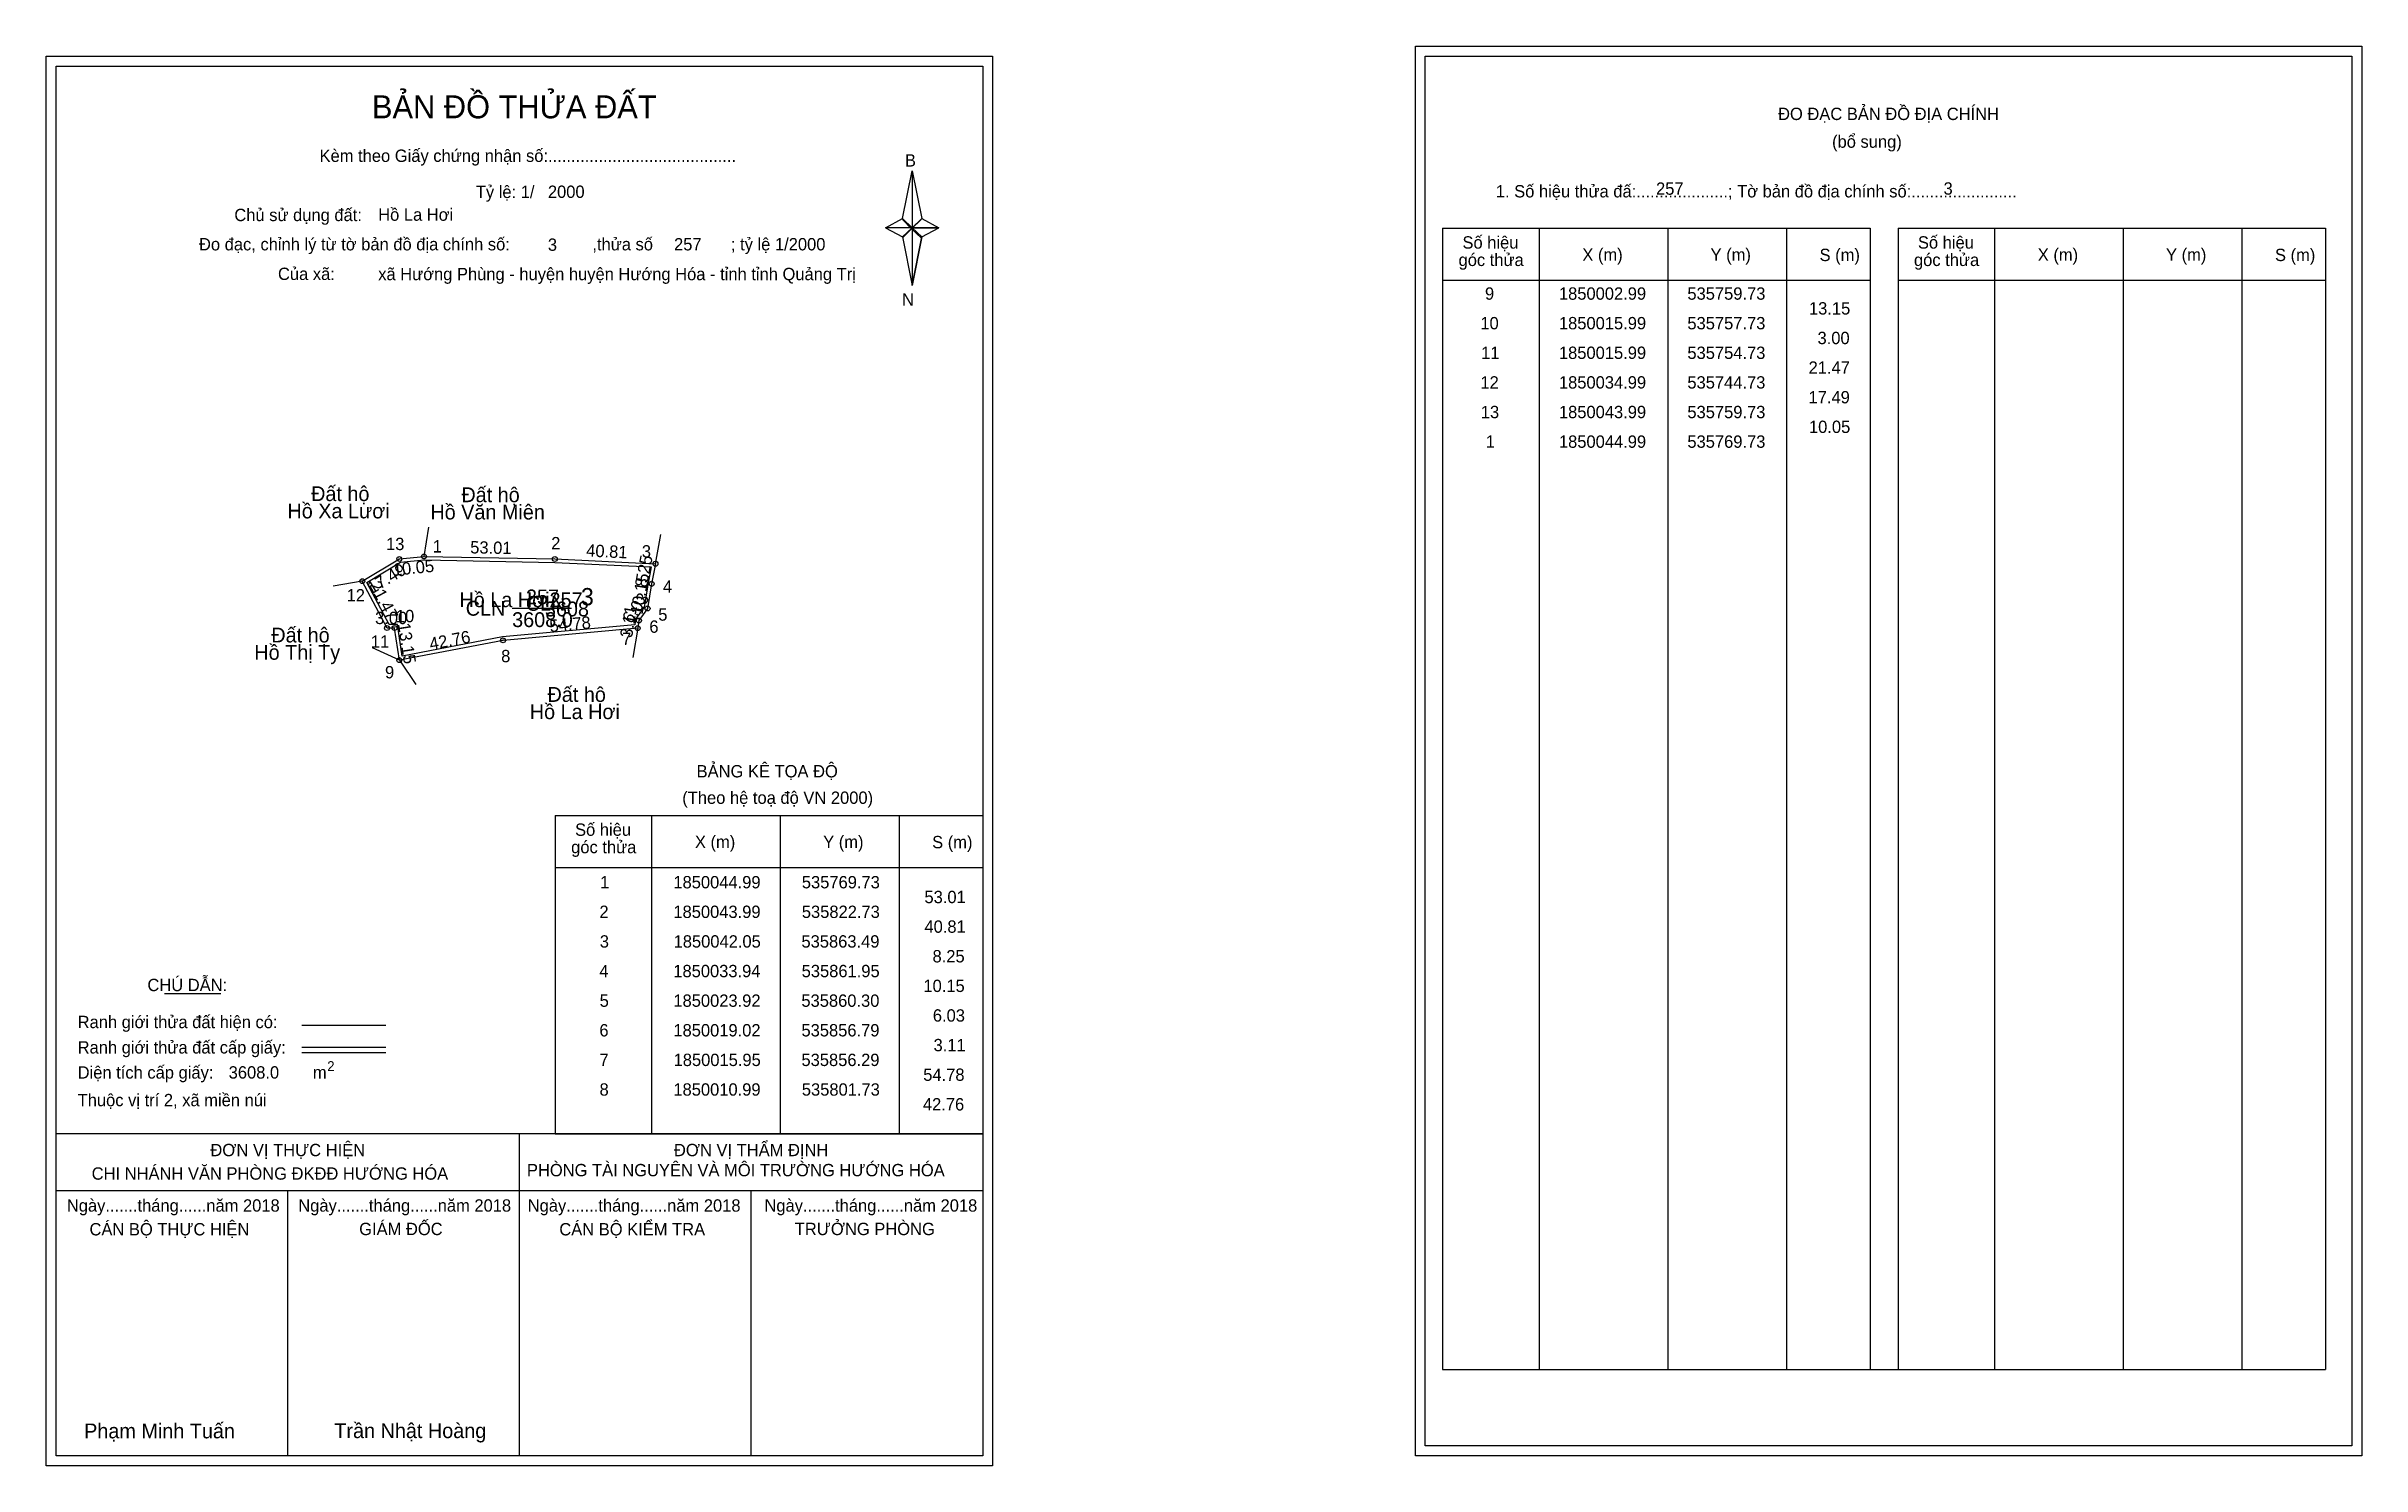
# Model space of a CAD drawing. Extents: x 535617 to 536555, y 1849677 to 1850252.
import ezdxf

# ---------------------------------------------------------------- set-up
doc = ezdxf.new("R2010")
doc.units = 0
for name, color, linetype in [('Level 1', 7, 'Continuous'), ('Level 10', 7, 'Continuous'), ('Level 11', 7, 'Continuous'), ('Level 13', 7, 'Continuous'), ('Level 2', 7, 'Continuous'), ('Level 27', 7, 'Continuous'), ('Level 3', 7, 'Continuous'), ('Level 36', 7, 'Continuous'), ('Level 4', 7, 'Continuous'), ('Level 49', 7, 'Continuous'), ('Level 5', 7, 'Continuous'), ('Level 53', 7, 'Continuous'), ('Level 55', 7, 'Continuous'), ('Level 6', 7, 'Continuous'), ('Level 63', 7, 'Continuous'), ('Level 7', 7, 'Continuous'), ('Level 9', 7, 'Continuous')]:
    doc.layers.add(name, color=color, linetype=linetype)

msp = doc.modelspace()

# ---------------------------------------------------------------- linework, layer by layer
at = {"layer": 'Level 1'}
for p, q in [((535620.7, 1850243.72), (535620.7, 1850243.72)), ((536175.35, 1850247.72), (536175.35, 1850247.72)), ((535963.55, 1850181.95), (535967.48, 1850201.23)), ((535967.48, 1850201.23), (535967.48, 1850178.18)), ((535967.48, 1850201.23), (535971.42, 1850181.95)), ((535956.66, 1850178.18), (535963.55, 1850181.95)), ((535963.55, 1850181.95), (535967.48, 1850178.18)), ((535967.19, 1850177.75), (535963.55, 1850181.51)), ((535967.48, 1850178.18), (535963.55, 1850174.5)), ((535967.19, 1850177.75), (535963.55, 1850174.06)), ((535963.55, 1850174.06), (535967.19, 1850177.75)), ((535963.55, 1850174.5), (535967.48, 1850154.78)), ((535971.12, 1850181.51), (535967.19, 1850177.75)), ((535967.19, 1850177.75), (535971.12, 1850181.51)), ((535971.12, 1850174.06), (535967.19, 1850177.75)), ((535971.42, 1850181.95), (535967.48, 1850178.18)), ((535967.48, 1850178.18), (535967.48, 1850154.78)), ((535967.48, 1850178.18), (535978.3, 1850178.18)), ((535967.48, 1850178.18), (535971.42, 1850174.5)), ((535971.42, 1850174.5), (535967.48, 1850154.78)), ((535971.42, 1850174.5), (535978.3, 1850178.18)), ((536182.41, 1850178.01), (536355.62, 1850178.01)), ((536221.59, 1849715.48), (536221.59, 1850178.01)), ((536273.74, 1849715.48), (536273.74, 1850178.01)), ((536321.68, 1850178.01), (536321.68, 1849715.48)), ((536355.62, 1850178.01), (536355.62, 1849715.48)), ((536366.93, 1850178.01), (536540.13, 1850178.01)), ((536406.11, 1849715.48), (536406.11, 1850178.01)), ((536458.25, 1849715.48), (536458.25, 1850178.01)), ((536506.2, 1850178.01), (536506.2, 1849715.48)), ((536540.13, 1850178.01), (536540.13, 1849715.48)), ((536182.41, 1850156.95), (536355.62, 1850156.95)), ((536366.93, 1850156.95), (536540.13, 1850156.95)), ((535822.89, 1849940.06), (535996.09, 1849940.06)), ((535862.07, 1849811.01), (535862.07, 1849940.06)), ((535914.21, 1849811.01), (535914.21, 1849940.06)), ((535962.16, 1849940.06), (535962.16, 1849811.01)), ((535822.89, 1849919.01), (535996.09, 1849919.01)), ((535664.54, 1849867.85), (535687.34, 1849867.85)), ((535720.27, 1849855.04), (535754.29, 1849855.04)), ((535720.27, 1849846.14), (535754.29, 1849846.14)), ((535720.27, 1849843.95), (535754.29, 1849843.95)), ((535834.36, 1849811.01), (535620.7, 1849811.01)), ((535996.09, 1849811.01), (535786.41, 1849811.01)), ((535808.4, 1849680.57), (535808.4, 1849811.01)), ((535822.89, 1849811.01), (535996.09, 1849811.01)), ((535996.1, 1849787.91), (535620.7, 1849787.91)), ((535714.55, 1849680.57), (535714.55, 1849787.91)), ((535902.25, 1849680.57), (535902.25, 1849787.91)), ((536182.41, 1849715.48), (536540.13, 1849715.48)), ((535996.09, 1849680.57), (535996.09, 1849680.57)), ((536550.75, 1849684.57), (536550.75, 1849684.57))]:
    msp.add_line(p, q, dxfattribs=at)
for points in [[(535963.55, 1850181.95), (535967.48, 1850201.23), (535967.48, 1850178.18)], [(535956.66, 1850178.18), (535963.55, 1850174.5), (535967.48, 1850178.18)], [(535967.48, 1850178.18), (535971.42, 1850181.95), (535978.3, 1850178.18)], [(535967.48, 1850178.18), (535967.48, 1850154.78), (535971.42, 1850174.5)]]:
    msp.add_lwpolyline(points, close=True, dxfattribs=at)
at = {"layer": 'Level 10'}
for points in [[(535856.79, 1850019.02), (535856.29, 1850015.95), (535801.73, 1850010.99), (535759.73, 1850002.99), (535757.73, 1850015.99), (535754.73, 1850015.99), (535744.73, 1850034.99), (535759.73, 1850043.99), (535769.73, 1850044.99), (535822.73, 1850043.99), (535863.49, 1850042.05), (535861.95, 1850033.94), (535860.3, 1850023.92)], [(535855.46, 1850019.57), (535855.08, 1850017.25), (535801.54, 1850012.38), (535760.89, 1850004.64), (535758.93, 1850017.39), (535755.58, 1850017.39), (535746.59, 1850034.47), (535760.18, 1850042.63), (535769.79, 1850043.59), (535822.68, 1850042.59), (535861.81, 1850040.73), (535860.57, 1850034.18), (535858.97, 1850024.47)]]:
    msp.add_lwpolyline(points, close=True, dxfattribs=at)
at = {"layer": 'Level 11'}
for centre in [(535759.73, 1850043.99), (535769.73, 1850044.99), (535822.73, 1850043.99), (535863.49, 1850042.05), (535744.73, 1850034.99), (535861.95, 1850033.94), (535860.3, 1850023.92), (535754.73, 1850015.99), (535757.73, 1850015.99), (535856.29, 1850015.95), (535856.79, 1850019.02), (535856.79, 1850019.02), (535801.73, 1850010.99), (535759.73, 1850002.99)]:
    msp.add_circle(centre, 1, dxfattribs=at)
at = {"layer": 'Level 27'}
for p, q in [((535769.73, 1850044.99), (535771.63, 1850056.84)), ((535863.49, 1850042.05), (535865.71, 1850053.84)), ((535744.73, 1850034.99), (535732.89, 1850033.02)), ((535856.29, 1850015.95), (535854.37, 1850004.1)), ((535759.73, 1850002.99), (535748.79, 1850007.93)), ((535759.73, 1850002.99), (535766.45, 1849993.05))]:
    msp.add_line(p, q, dxfattribs=at)
at = {"layer": 'Level 3'}
for p, q in [((536182.41, 1850178.01), (536182.41, 1849715.48)), ((536366.93, 1850178.01), (536366.93, 1849715.48)), ((535822.89, 1849940.06), (535822.89, 1849811.01))]:
    msp.add_line(p, q, dxfattribs=at)
at = {"layer": 'Level 63'}
for points in [[(536171.35, 1850251.72), (536554.75, 1850251.72), (536554.75, 1849680.57), (536171.35, 1849680.57)], [(535616.7, 1850247.72), (536000.1, 1850247.72), (536000.1, 1849676.57), (535616.7, 1849676.57)], [(535620.7, 1850243.72), (535996.1, 1850243.72), (535996.1, 1849680.57), (535620.7, 1849680.57)], [(536175.35, 1850247.72), (536550.75, 1850247.72), (536550.75, 1849684.57), (536175.35, 1849684.57)]]:
    msp.add_lwpolyline(points, close=True, dxfattribs=at)
at = {"layer": 'Level 9'}
msp.add_line((535805.42, 1850023.99), (535829.5, 1850023.99), dxfattribs=at)

# ---------------------------------------------------------------- texts
at = {"layer": 'Level 1'}
for s, height, p in [('BẢN ĐỒ THỬA ĐẤT', 9.3313, (535748.63, 1850222.53)), ('ĐO ĐẠC BẢN ĐỒ ĐỊA CHÍNH', 5, (536318.3, 1850221.84)), ('(bổ sung)', 5, (536340.18, 1850210.6)), ('Kèm theo Giấy chứng nhận số:.........................................', 5, (535727.4, 1850204.87)), ('B', 5, (535964.57, 1850202.99)), ('1. Số hiệu thửa đấ:....................; Tờ bản đồ địa chính số:.......................', 5, (536203.96, 1850190.48)), ('Chủ sử dụng đất:', 5, (535692.88, 1850180.88)), ('Đo đạc, chỉnh lý từ tờ bản đồ địa chính số:                  ,thửa số                 ; tỷ lệ 1/2000', 5, (535678.56, 1850169.02)), ('Số hiệu', 5, (536190.44, 1850169.74)), ('Số hiệu', 5, (536374.96, 1850169.74)), ('góc thửa', 5, (536188.86, 1850162.68)), ('X (m)', 5, (536239.01, 1850164.79)), ('Y (m)', 5, (536290.96, 1850164.79)), ('S (m)', 5, (536335.12, 1850164.69)), ('góc thửa', 5, (536373.37, 1850162.68)), ('X (m)', 5, (536423.52, 1850164.79)), ('Y (m)', 5, (536475.48, 1850164.79)), ('S (m)', 5, (536519.63, 1850164.69)), ('Của xã:', 5, (535710.56, 1850157.02)), ('N', 5, (535963.37, 1850146.65)), ('BẢNG KÊ TỌA ĐỘ', 5, (535880.16, 1849955.47)), ('(Theo hệ toạ độ VN 2000)', 5, (535874.35, 1849944.75)), ('góc thửa', 5, (535829.34, 1849924.74)), ('Số hiệu', 5, (535830.92, 1849931.8)), ('X (m)', 5, (535879.48, 1849926.85)), ('Y (m)', 5, (535931.44, 1849926.85)), ('S (m)', 5, (535975.59, 1849926.75)), ('CHÚ DẪN:', 5, (535657.66, 1849868.86)), ('Ranh giới thửa đất hiện có:', 5, (535629.4, 1849853.86)), ('Ranh giới thửa đất cấp giấy:', 5, (535629.4, 1849843.58)), ('Diện tích cấp giấy:', 5, (535629.4, 1849833.42)), ('m', 5, (535724.71, 1849833.46)), ('2', 4, (535730.5, 1849836.48)), ('Thuộc vị trí 2, xã miền núi', 5, (535629.4, 1849822.22)), ('ĐƠN VỊ THỰC HIỆN', 5, (535683.17, 1849801.98)), ('ĐƠN VỊ THẨM ĐỊNH', 5, (535870.97, 1849801.98)), ('CHI NHÁNH VĂN PHÒNG ĐKĐĐ HƯỚNG HÓA', 5, (535635.08, 1849792.46)), ('PHÒNG TÀI NGUYÊN VÀ MÔI TRƯỜNG HƯỚNG HÓA', 5, (535811.42, 1849793.84)), ('Ngày.......tháng......năm 2018', 5, (535625.03, 1849779.51)), ('Ngày.......tháng......năm 2018', 5, (535718.78, 1849779.51)), ('Ngày.......tháng......năm 2018', 5, (535811.73, 1849779.51)), ('Ngày.......tháng......năm 2018', 5, (535907.64, 1849779.51)), ('CÁN BỘ THỰC HIỆN', 5, (535634.2, 1849769.88)), ('GIÁM ĐỐC', 5, (535743.46, 1849770)), ('CÁN BỘ KIỂM TRA', 5, (535824.54, 1849769.88)), ('TRƯỞNG PHÒNG', 5, (535919.92, 1849770)), ('Phạm Minh Tuấn', 6, (535632.02, 1849687.65)), ('Trần Nhật Hoàng', 6, (535733.4, 1849687.75))]:
    msp.add_text(s, height=height, dxfattribs=at).set_placement(p)
at = {"layer": 'Level 11'}
msp.add_text('Tỷ lệ: 1/', height=5, dxfattribs=at).set_placement((535790.71, 1850190.24))
at = {"layer": 'Level 13'}
for s, p in [('CLN', (535786.63, 1850020.99)), ('257', (535811.01, 1850025.59)), ('3608.0', (535805.43, 1850016.39))]:
    msp.add_text(s, height=6, dxfattribs=at).set_placement(p)
at = {"layer": 'Level 2'}
msp.add_text('Hồ La Hơi', height=6, dxfattribs=at).set_placement((535784.1, 1850024.46))
at = {"layer": 'Level 3'}
msp.add_text('CLN', height=6, dxfattribs=at).set_placement((535810.97, 1850022.98))
at = {"layer": 'Level 36'}
for s, p in [('Đất hộ', (535723.98, 1850067.43)), ('Đất hộ', (535784.86, 1850066.99)), ('Hồ Xa Lươi', (535714.4, 1850060.43)), ('Hồ Văn Miên', (535772.3, 1850059.99)), ('Đất hộ', (535707.86, 1850010.15)), ('Hồ Thị Ty', (535700.97, 1850003.15)), ('Đất hộ', (535819.76, 1849986.08)), ('Hồ La Hơi', (535812.58, 1849979.08))]:
    msp.add_text(s, height=6, dxfattribs=at).set_placement(p)
at = {"layer": 'Level 4'}
msp.add_text('257', height=6, dxfattribs=at).set_placement((535820.56, 1850024.42))
at = {"layer": 'Level 49'}
for s, rotation, p in [('10.05', 5.71059, (535757.36, 1850037.12)), ('53.01', 358.91908, (535788.4, 1850046.24)), ('40.81', 357.27502, (535835.34, 1850044.99)), ('8.25', 79.24817, (535859.99, 1850032.18)), ('17.49', 30.96376, (535748.63, 1850029.64)), ('21.47', 297.75854, (535747.35, 1850033.44)), ('10.15', 80.64899, (535858.24, 1850021.23)), ('3.11', 80.74966, (535853.99, 1850011.81)), ('6.03', 54.38497, (535853.66, 1850017.4)), ('3.00', 360, (535749.9, 1850017.59)), ('13.15', 278.74616, (535759.08, 1850017.71)), ('42.76', 10.7843, (535772.41, 1850007.03)), ('54.78', 5.19443, (535820.8, 1850014.33))]:
    msp.add_text(s, height=5, rotation=rotation, dxfattribs=at).set_placement(p)
at = {"layer": 'Level 5'}
msp.add_text('3608', height=6, dxfattribs=at).set_placement((535818.7, 1850020.72))
at = {"layer": 'Level 53'}
for s, p in [('9', (536199.56, 1850149.03)), ('1850002.99', (536229.52, 1850149.03)), ('535759.73', (536281.56, 1850149.03)), ('13.15', (536330.82, 1850143.03)), ('10', (536197.69, 1850137.03)), ('1850015.99', (536229.52, 1850137.03)), ('535757.73', (536281.56, 1850137.03)), ('11', (536198.01, 1850125.03)), ('1850015.99', (536229.52, 1850125.03)), ('535754.73', (536281.56, 1850125.03)), ('3.00', (536334.29, 1850131.03)), ('12', (536197.71, 1850113.03)), ('1850034.99', (536229.52, 1850113.03)), ('535744.73', (536281.56, 1850113.03)), ('21.47', (536330.66, 1850119.03)), ('17.49', (536330.65, 1850107.03)), ('13', (536197.87, 1850101.03)), ('1850043.99', (536229.52, 1850101.03)), ('535759.73', (536281.56, 1850101.03)), ('10.05', (536330.82, 1850095.03)), ('1', (536199.86, 1850089.03)), ('1850044.99', (536229.52, 1850089.03)), ('535769.73', (536281.56, 1850089.03)), ('1', (535841.09, 1849910.51)), ('1850044.99', (535870.75, 1849910.51)), ('535769.73', (535922.79, 1849910.51)), ('2', (535840.79, 1849898.51)), ('1850043.99', (535870.75, 1849898.51)), ('535822.73', (535922.79, 1849898.51)), ('53.01', (535972.47, 1849904.51)), ('40.81', (535972.47, 1849892.51)), ('3', (535840.94, 1849886.51)), ('1850042.05', (535870.84, 1849886.51)), ('535863.49', (535922.64, 1849886.51)), ('8.25', (535975.74, 1849880.51)), ('4', (535840.76, 1849874.51)), ('1850033.94', (535870.72, 1849874.51)), ('535861.95', (535922.72, 1849874.51)), ('10.15', (535972.05, 1849868.51)), ('5', (535840.88, 1849862.51)), ('1850023.92', (535870.75, 1849862.51)), ('535860.30', (535922.61, 1849862.51)), ('6', (535840.77, 1849850.51)), ('1850019.02', (535870.75, 1849850.51)), ('535856.79', (535922.64, 1849850.51)), ('6.03', (535975.87, 1849856.51)), ('3.11', (535976.16, 1849844.51)), ('7', (535840.8, 1849838.51)), ('1850015.95', (535870.84, 1849838.51)), ('535856.29', (535922.64, 1849838.51)), ('54.78', (535971.98, 1849832.51)), ('8', (535840.84, 1849826.51)), ('1850010.99', (535870.75, 1849826.51)), ('535801.73', (535922.79, 1849826.51)), ('42.76', (535971.84, 1849820.51))]:
    msp.add_text(s, height=5, dxfattribs=at).set_placement(p)
at = {"layer": 'Level 55'}
for s, height, p in [('13', 0.8, (535759.19, 1850043.99)), ('256', 0.22, (535759.49, 1850043.77)), ('256', 0.22, (535759.49, 1850043.77)), ('256', 0.22, (535769.49, 1850044.77)), ('258', 0.22, (535769.5, 1850044.77)), ('256', 0.22, (535769.49, 1850044.77)), ('1', 0.8, (535769.51, 1850044.99)), ('2', 0.8, (535822.46, 1850043.99)), ('258', 0.22, (535822.5, 1850043.77)), ('3', 0.8, (535863.24, 1850042.05)), ('12', 0.8, (535744.16, 1850034.99)), ('256', 0.22, (535744.49, 1850034.77)), ('256', 0.22, (535744.49, 1850034.77)), ('0', 0.22, (535744.65, 1850034.77)), ('0', 0.22, (535744.65, 1850034.77)), ('4', 0.8, (535861.67, 1850033.94)), ('258', 0.22, (535863.26, 1850041.83)), ('5', 0.8, (535860.04, 1850023.92)), ('11', 0.8, (535754.21, 1850015.99)), ('0', 0.22, (535754.65, 1850015.77)), ('0', 0.22, (535754.65, 1850015.77)), ('10', 0.8, (535757.16, 1850015.99)), ('0', 0.22, (535757.65, 1850015.77)), ('0', 0.22, (535757.65, 1850015.77)), ('7', 0.8, (535856.02, 1850015.95)), ('0', 0.22, (535856.21, 1850015.73)), ('6', 0.8, (535856.52, 1850019.02)), ('8', 0.8, (535801.47, 1850010.99)), ('0', 0.22, (535801.65, 1850010.77)), ('9', 0.8, (535759.46, 1850002.99)), ('0', 0.22, (535759.65, 1850002.77)), ('0', 0.22, (535759.65, 1850002.77)), ('0', 0.22, (535759.65, 1850002.77))]:
    msp.add_text(s, height=height, dxfattribs=at).set_placement(p)
at = {"layer": 'Level 6'}
for s, p in [('2000', (535819.91, 1850190.28)), ('257', (536268.86, 1850191.56)), ('3', (536385.35, 1850191.6)), ('Hồ La Hơi', (535751.15, 1850181.02)), ('3', (535819.9, 1850168.84)), ('257', (535871.02, 1850169)), ('xã Hướng Phùng - huyện huyện Hướng Hóa - tỉnh tỉnh Quảng Trị', (535751.17, 1850156.94)), ('3608.0', (535690.58, 1849833.43))]:
    msp.add_text(s, height=5, dxfattribs=at).set_placement(p)
at = {"layer": 'Level 7'}
msp.add_text('3', height=7, dxfattribs=at).set_placement((535833.31, 1850025.2))
at = {"layer": 'Level 9'}
for s, p in [('13', (535754.33, 1850047.57)), ('2', (535821.25, 1850047.89)), ('1', (535773.25, 1850046.6)), ('3', (535857.98, 1850044.57)), ('4', (535866.53, 1850030.32)), ('12', (535738.35, 1850026.76)), ('5', (535864.61, 1850018.97)), ('10', (535758.33, 1850018.35)), ('6', (535861, 1850014.08)), ('11', (535748.18, 1850008.01)), ('8', (535800.98, 1850002.15)), ('7', (535849.93, 1850009.09)), ('9', (535753.92, 1849995.6))]:
    msp.add_text(s, height=5, dxfattribs=at).set_placement(p)

doc.saveas('drawing.dxf')
